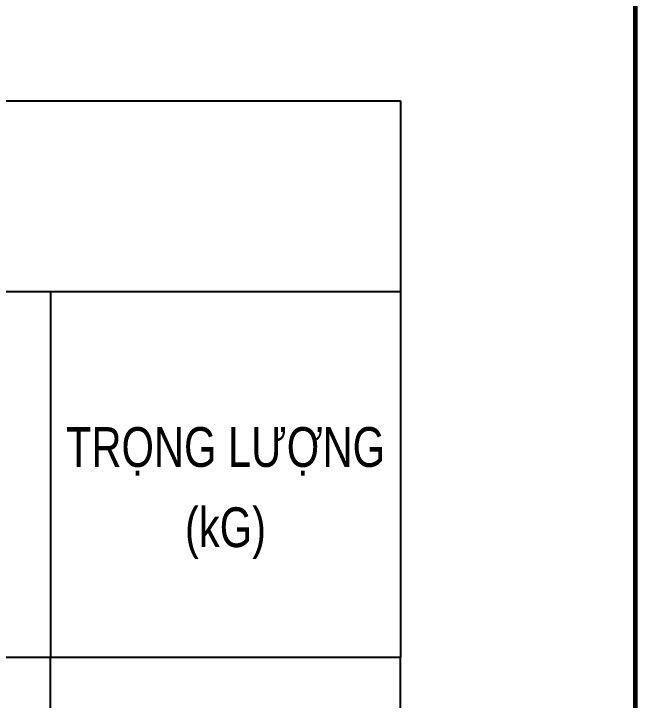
# Model space of a CAD drawing. Header units: millimetres. Extents: x -295047 to 304185, y -728047 to -308748.
# Drawn here: x 300437 to 302085, y -330887 to -329066 of the extents above; entities that cross this region are included whole.
import ezdxf
from ezdxf.enums import TextEntityAlignment as Align

# ---------------------------------------------------------------- set-up
doc = ezdxf.new("R2010")
doc.units = ezdxf.units.MM
doc.header["$MEASUREMENT"] = 0
doc.layers.add('KCS_TEXT_TK', color=2, linetype='Continuous')
doc.layers.add('KCS_THONGKE', color=2, linetype='Continuous')
for name, color, linetype, lineweight in [('Khungten_LCDI', 7, 'Continuous', 5), ('LC Net thay', 7, 'Continuous', 25), ('LC Text1', 3, 'Continuous', 20)]:
    doc.layers.add(name, color=color, linetype=linetype, lineweight=lineweight)
doc.styles.add('KCS_SMTEXT', font='arial.ttf', dxfattribs={"width": 0.7})
doc.styles.add('Khungten', font='VHAVAN.TTF', dxfattribs={"width": 0.9, "height": 5000})
doc.styles.add('Title', font='VHBLACK.TTF', dxfattribs={"width": 0.8})

# ---------------------------------------------------------------- blocks, each defined once
blk = doc.blocks.new('lcdi fix')
at = {"layer": 'Khungten_LCDI', "color": 5, "lineweight": 60}
blk.add_line((36600, 14650), (36600, -14650), dxfattribs=at)
at = {"color": 7, "style": 'Khungten', "width": 0.8}
for tag, p in [('REVISION', (39498.8, -10746.3)), ('NGAYHT', (39546.1, -11609.4))]:
    blk.add_attdef(tag, text='', height=200, dxfattribs=at).set_placement(p, align=Align.CENTER)
at = {"layer": 'LC Text1', "style": 'Title', "width": 1.485915}
for tag, p, p2 in [('TENBANVE1', (36912.7, -8885.8), (40339.1, -8885.8)), ('TENBANVE2', (36912.7, -9562.5), (40339.1, -9562.5))]:
    blk.add_attdef(tag, text='', height=250, dxfattribs=at).set_placement(p, p2, align=Align.FIT)
at = {"layer": 'LC Text1', "style": 'Title', "width": 0.7}
blk.add_attdef('SOBANVE', text='', height=250, dxfattribs=at).set_placement((39562, -13896.2), align=Align.CENTER)
blk = doc.blocks.new('TK_4')
at = {"layer": 'KCS_THONGKE'}
for p, q in [((152, 0), (152, 9)), ((174, 0), (174, 9))]:
    blk.add_line(p, q, dxfattribs=at)
at = {"layer": 'KCS_THONGKE', "style": 'KCS_SMTEXT', "width": 0.75}
for tag, p in [('M', (29.675, 6.001)), ('M', (50.825, 6.001)), ('SH', (4.999, 4.5)), ('L2', (40.25, 4.501)), ('DK', (76.75, 4.5))]:
    blk.add_attdef(tag, text='', height=2.5, dxfattribs=at).set_placement(p, align=Align.MIDDLE)
for tag, p in [('DAI', (100, 4.501)), ('SL1', (114.5, 4.501)), ('SLA', (127, 4.501)), ('DT', (147, 4.501)), ('TL', (169, 4.501))]:
    blk.add_attdef(tag, text='', height=2.5, dxfattribs=at).set_placement(p, align=Align.MIDDLE_RIGHT)

msp = doc.modelspace()

# ---------------------------------------------------------------- linework, layer by layer
at = {"layer": 'KCS_TEXT_TK'}
for p, q in [((293488.6, -329296.4, 23.7), (301462.5, -329296.4, 23.7)), ((301462.5, -329296.4, 23.7), (301462.5, -330773, 23.7)), ((293488.6, -329802.6, 23.7), (301462.5, -329802.6, 23.7)), ((300534.4, -329802.6, 23.7), (300534.4, -330773, 23.7)), ((293488.6, -330773, 23.7), (301462.5, -330773, 23.7))]:
    msp.add_line(p, q, dxfattribs=at)

# ---------------------------------------------------------------- block references
at = {"layer": 'KCS_TEXT_TK', "xscale": 42.1899878399999, "yscale": 42.1899878399999, "zscale": 42.1899878399999}
msp.add_blockref('TK_4', (294121.5, -331152.7, 23.7), dxfattribs=at)
at = {"layer": 'LC Net thay', "xscale": 0.5000000000000013, "yscale": 0.5000000000000013, "zscale": 0.5000000000000013}
msp.add_blockref('lcdi fix', (283785, -329098.5, 23.7), dxfattribs=at)

# ---------------------------------------------------------------- texts
at = {"layer": 'KCS_TEXT_TK', "style": 'KCS_SMTEXT', "width": 0.75}
for s, height, p in [('TRỌNG LƯỢNG', 105.475, (300998.4, -330268.1, 23.7)), ('(kG)', 105.47, (300998.4, -330481, 23.7))]:
    msp.add_text(s, height=height, dxfattribs=at).set_placement(p, align=Align.CENTER)

doc.saveas('drawing.dxf')
